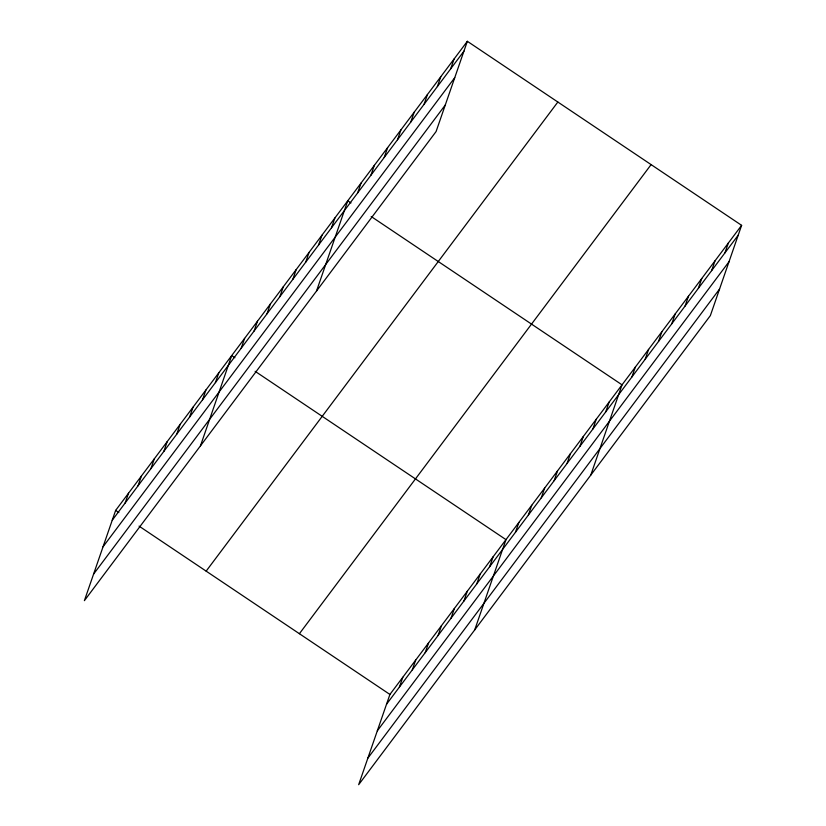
<?xml version="1.0" encoding="UTF-8"?>
<svg xmlns="http://www.w3.org/2000/svg" width="826" height="826" viewBox="0 0 826 826"><rect width="100%" height="100%" fill="white"/><g stroke="black" fill="none" stroke-linecap="round" stroke-linejoin="round"><path stroke-width="1.24" d="M467.34 41.3L115.64 510.396L84.386 600.657L436.087 131.551L467.34 41.3L741.614 225.343L710.36 315.604L358.66 784.7L389.913 694.449L741.614 225.343M125.129 503.034L128.536 493.205M138.025 485.833L141.432 476.003M150.921 468.631L154.328 458.802M163.816 451.43L167.224 441.6M176.712 434.239L180.12 424.399M189.608 417.037L193.016 407.197M202.504 399.836L205.911 389.996M215.4 382.634L218.807 372.794M200.45 445.854L231.703 355.593L234.894 357.741M241.192 348.231L244.599 338.402M254.088 331.03L257.495 321.2M266.984 313.828L270.391 303.999M279.88 296.627L283.287 286.798M292.776 279.436L296.183 269.596M305.672 262.234L309.079 252.395M318.568 245.033L321.975 235.193M331.463 227.831L334.871 217.992M316.513 291.051L347.767 200.79L350.957 202.938M357.648 192.912L361.055 183.073M370.936 175.184L374.343 165.355M384.224 157.467L387.621 147.627M397.502 139.739L400.909 129.909M410.79 122.021L414.198 112.191M424.079 104.303L427.486 94.463M437.367 86.575L440.774 76.746M450.655 68.857L454.063 59.018M399.402 687.077L402.809 677.248M412.298 669.876L415.705 660.046M425.194 652.674L428.601 642.845M438.09 635.483L441.497 625.643M450.986 618.282L454.393 608.442M463.882 601.08L467.289 591.24M476.778 583.879L480.185 574.039M489.673 566.677L493.081 556.838M474.713 629.897L505.977 539.636L255.131 371.318M515.465 532.274L518.862 522.445M528.361 515.073L531.758 505.244M541.257 497.871L544.654 488.042M554.153 480.67L557.55 470.841M567.049 463.479L570.446 453.639M579.945 446.277L583.342 436.438M592.841 429.076L596.238 419.236M605.737 411.875L609.134 402.035M590.776 475.095L622.03 384.833L371.194 216.515M631.911 376.955L635.318 367.116M645.199 359.227L648.606 349.398M658.487 341.51L661.894 331.67M671.775 323.782L675.183 313.952M685.064 306.064L688.471 296.235M698.352 288.346L701.749 278.507M711.63 270.618L715.037 260.789M724.918 252.901L728.325 243.061M112.233 520.235L463.944 51.14M103.043 546.771L454.744 77.675M93.575 574.122L445.276 105.016M206.149 571.138L557.849 102.032M299.404 633.707L651.105 164.611M386.506 704.279L738.207 235.183M377.317 730.814L729.017 261.718M367.849 758.165L719.549 289.059M115.64 510.396L118.841 512.543M139.067 526.121L389.913 694.449"/></g></svg>
